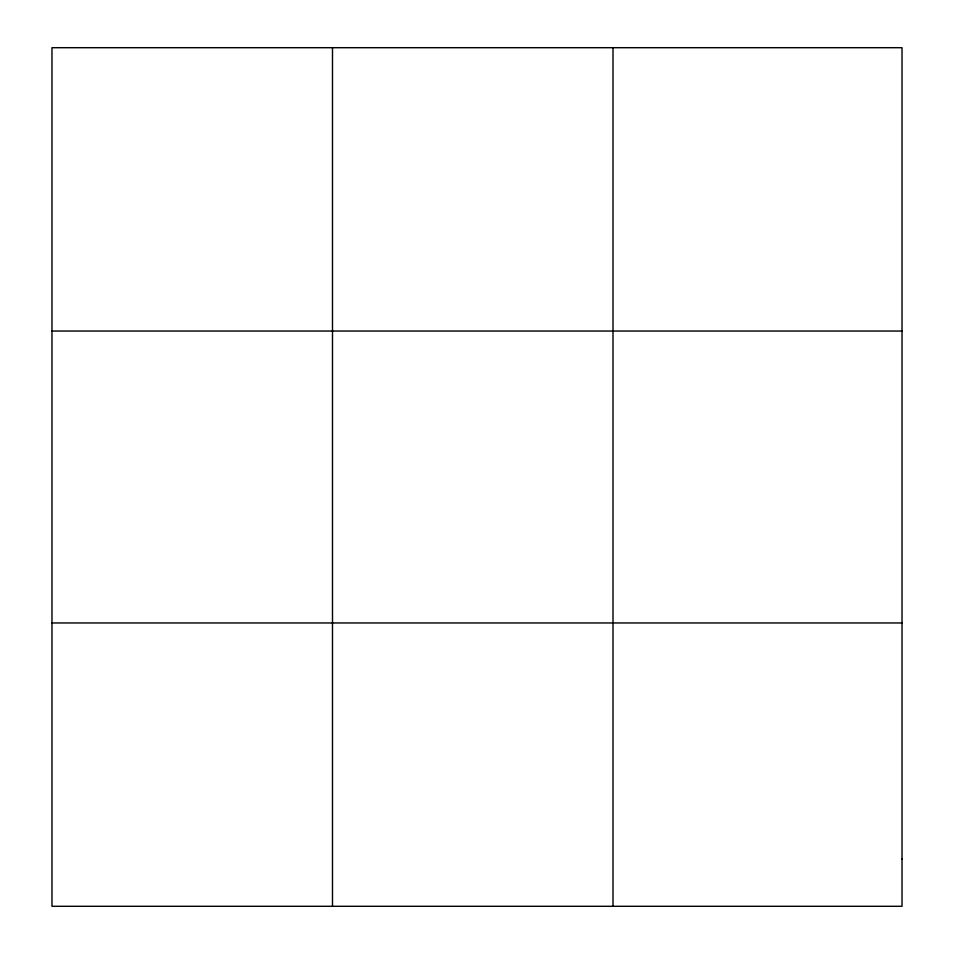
<?xml version="1.0" encoding="UTF-8"?>
<svg xmlns="http://www.w3.org/2000/svg" width="954" height="954" viewBox="0 0 954 954"><rect width="100%" height="100%" fill="white"/><g stroke="black" fill="none" stroke-linecap="round" stroke-linejoin="round"><path stroke-width="1.43" d="M332.493 906.3L332.493 47.7M613.005 906.3L613.005 47.7M51.981 331.038L902.019 331.038M51.981 622.962L902.019 622.962M902.019 859.077L902.019 906.3L51.981 906.3L51.981 47.7L902.019 47.7L902.019 859.077"/></g></svg>
